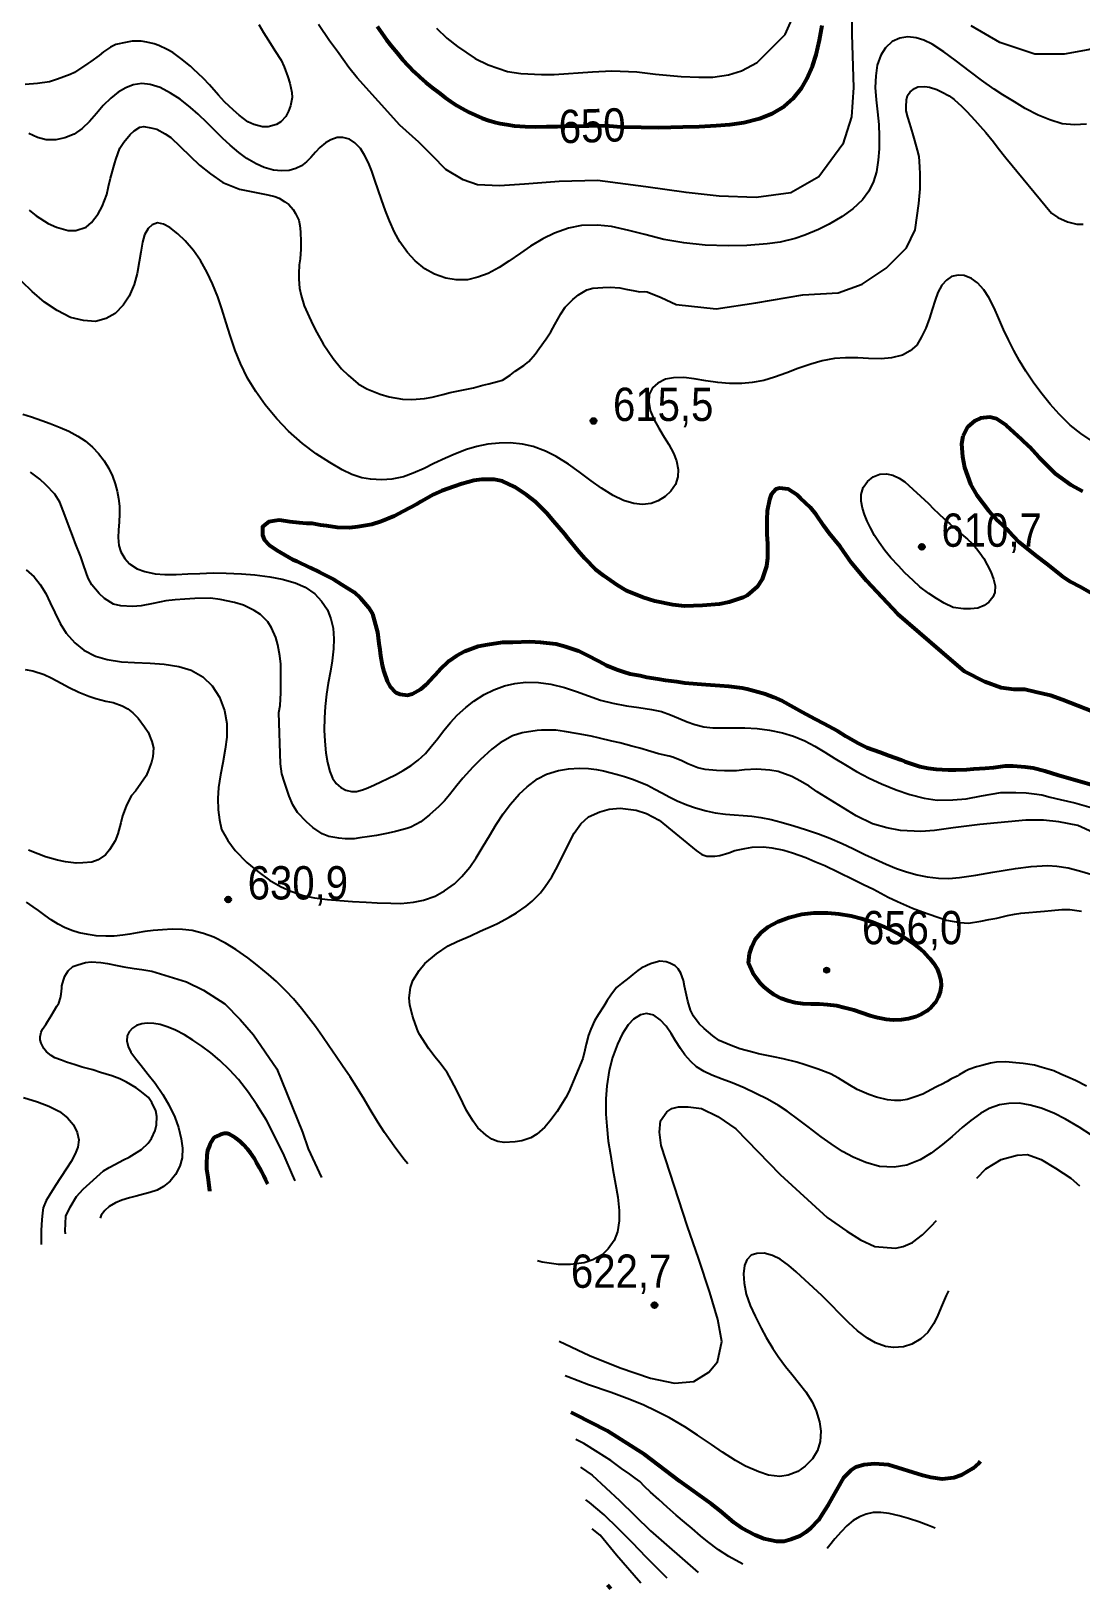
# Model space of a CAD drawing. Header units: metres. Extents: x 552626 to 559174, y 1843804 to 1852371.
# Drawn here: x 555000 to 555536, y 1843804 to 1844599 of the extents above; entities that cross this region are included whole.
import ezdxf
from ezdxf.enums import TextEntityAlignment as Align

# ---------------------------------------------------------------- set-up
doc = ezdxf.new("R2010")
doc.units = ezdxf.units.M
doc.header["$LTSCALE"] = 6.8
for name, color, linetype, lineweight in [('1', 7, 'Continuous', 25), ('2', 7, 'Continuous', 53), ('5', 7, 'Continuous', 25)]:
    doc.layers.add(name, color=color, linetype=linetype, lineweight=lineweight)
doc.layers.add('4', color=7, linetype='Continuous')

msp = doc.modelspace()

# ---------------------------------------------------------------- hatches: boundary and pattern name
at = {"layer": '5'}
for points in [[(555288.65, 1844400.29, 1), (555285.65, 1844400.29, 1)], [(555456.19, 1844336.11, 1), (555453.19, 1844336.11, 1)], [(555102.29, 1844156.14, 1), (555099.29, 1844156.14, 1)], [(555407.62, 1844120.11, 1), (555404.62, 1844120.11, 1)], [(555319.85, 1843949.11, 1), (555316.85, 1843949.11, 1)]]:
    msp.add_hatch(color=256, dxfattribs=at).paths.add_polyline_path(points)

# ---------------------------------------------------------------- linework, layer by layer
at = {"layer": '1'}
for points in [[(555207.02, 1844600.79), (555212.34, 1844595.71), (555217.87, 1844591.31), (555226.91, 1844585.32), (555233.54, 1844582.09), (555243.34, 1844578.57), (555250.2, 1844577.55), (555260.59, 1844577.12), (555267.15, 1844577.02), (555286.7, 1844578.52), (555296.61, 1844578.91), (555309.29, 1844578.52), (555318.79, 1844577.33), (555331.87, 1844576.13), (555340.98, 1844575.74), (555348.11, 1844575.74), (555356.03, 1844576.93), (555362.77, 1844578.91), (555370.69, 1844583.28), (555384.98, 1844597.46), (555391.54, 1844612.53)], [(555116.41, 1844602.59), (555118.87, 1844598.59), (555122.38, 1844592.9), (555124.69, 1844589.35), (555127.92, 1844584.39), (555129.46, 1844580.95), (555131.27, 1844575.92), (555132.22, 1844572.6), (555133.32, 1844567.97), (555133.44, 1844565.31), (555132.68, 1844561.13), (555131.66, 1844558.35), (555130.25, 1844555.72), (555127.71, 1844552.95), (555125.48, 1844551.65), (555121.24, 1844550.4), (555118.3, 1844550.35), (555113.86, 1844551.65), (555110.85, 1844553.02), (555106.47, 1844556.33), (555103.6, 1844558.95), (555098.93, 1844563.17), (555095.97, 1844566.55), (555091.38, 1844571.74), (555088.03, 1844575.26), (555083.12, 1844579.84), (555081.53, 1844581.27), (555076.61, 1844585.18), (555072.55, 1844588.24), (555069.7, 1844589.82), (555065.47, 1844591.81), (555062.99, 1844592.76), (555059.26, 1844593.67), (555056.46, 1844594.02), (555051.89, 1844594.06), (555048.53, 1844593.49), (555043.52, 1844592.34), (555040.72, 1844590.98), (555037.28, 1844588.58), (555035.01, 1844586.8), (555030.8, 1844583.65), (555029.3, 1844582.62), (555022.4, 1844578.03), (555020.23, 1844577.02), (555013.74, 1844574.66), (555009.69, 1844573.43), (555003.51, 1844572.53), (554997.29, 1844572.01)], [(555418.94, 1844604.92), (555418.94, 1844597.49), (555419.82, 1844570.46), (555418.83, 1844555.51), (555414.38, 1844541.54), (555402.21, 1844524.88), (555387.94, 1844516.67), (555370.23, 1844514.41), (555351.36, 1844515.08), (555334.51, 1844516.84), (555313.83, 1844519.7), (555289.3, 1844523.05), (555269.74, 1844522.5), (555251.92, 1844521.19), (555239.32, 1844520.32), (555228.02, 1844520.75), (555220.63, 1844523.37), (555211.94, 1844528.6), (555204.99, 1844535.57), (555198.03, 1844542.54), (555188.47, 1844551.26), (555166.66, 1844575.31), (555162.42, 1844580.72), (555156.55, 1844588.81), (555152.58, 1844594.35), (555146.98, 1844602.57)], [(555568.9, 1844600.29), (555562.72, 1844598), (555559.26, 1844596.8), (555556.77, 1844596.21), (555542.82, 1844590.48), (555539.62, 1844589.61), (555527.21, 1844587.53), (555512.4, 1844587.39), (555494.48, 1844593.5), (555479.84, 1844601.91)], [(555538.75, 1844551.71), (555532.54, 1844551.36), (555526.32, 1844551.94), (555519.92, 1844553.91), (555514.01, 1844556.37), (555507.45, 1844559.81), (555501.88, 1844563.07), (555496.03, 1844566.75), (555491.58, 1844569.64), (555485.14, 1844574.28), (555479.55, 1844578.38), (555471.74, 1844584.36), (555465.83, 1844588.59), (555459.95, 1844592.65), (555455.66, 1844594.67), (555451.8, 1844595.85), (555447.49, 1844596.35), (555443.44, 1844595.56), (555439.6, 1844593.9), (555436.2, 1844590.69), (555433.76, 1844586.97), (555431.91, 1844581.85), (555431.16, 1844576.46), (555430.92, 1844570.44), (555431.36, 1844564.13), (555432, 1844558.12), (555432.67, 1844551.55), (555432.99, 1844545.67), (555432.93, 1844539.08), (555432.47, 1844533.34), (555431.55, 1844527.49), (555430.11, 1844522.53), (555427.68, 1844517.56), (555424.43, 1844513.16), (555419.49, 1844508.54), (555414.11, 1844504.56), (555407.43, 1844500.67), (555401.92, 1844497.92), (555394.94, 1844495.13), (555390.08, 1844493.39), (555382.38, 1844491.55), (555375.78, 1844490.65), (555365.49, 1844489.8), (555355.91, 1844489.65), (555344.22, 1844490), (555333.33, 1844491.15), (555323.08, 1844492.92), (555313.31, 1844495.4), (555305.17, 1844497.56), (555296.37, 1844499.49), (555289.29, 1844500.26), (555281.03, 1844499.99), (555274.39, 1844498.68), (555267.23, 1844496.14), (555261.43, 1844493.28), (555255.11, 1844489.48), (555249.89, 1844485.88), (555244.05, 1844481.84), (555239.01, 1844478.55), (555233.53, 1844475.55), (555228.22, 1844473.6), (555222.86, 1844472.4), (555217.07, 1844472.32), (555211.8, 1844473.15), (555206, 1844475.24), (555201.21, 1844478.01), (555196.19, 1844482.08), (555192.27, 1844486.28), (555188.47, 1844491.63), (555185.71, 1844496.58), (555183.06, 1844502.47), (555181.09, 1844507.57), (555179.05, 1844513.32), (555177.42, 1844518.16), (555175.7, 1844523.22), (555174.07, 1844527.72), (555172.41, 1844531.94), (555170.38, 1844535.99), (555168.32, 1844539.25), (555165.49, 1844542.23), (555162.78, 1844544.03), (555159.38, 1844545.01), (555156.4, 1844544.91), (555153.12, 1844543.8), (555150.45, 1844542.17), (555147.67, 1844539.8), (555145.45, 1844537.48), (555143, 1844534.8), (555140.82, 1844532.57), (555138.22, 1844530.49), (555135.31, 1844529.07), (555132.01, 1844528.12), (555127.96, 1844527.89)], [(555127.96, 1844527.89), (555123.98, 1844528.31), (555119.27, 1844529.64), (555115.11, 1844531.49), (555110.41, 1844534.31), (555106.3, 1844537.25), (555101.8, 1844541.08), (555097.9, 1844544.68), (555093.57, 1844548.98), (555090.03, 1844552.49), (555085.48, 1844556.81), (555081.53, 1844560.27), (555076.35, 1844564.44), (555071.45, 1844567.61), (555066.19, 1844570.48), (555061.08, 1844572.01), (555056.75, 1844572.44), (555052.38, 1844571.88), (555048.66, 1844570.35), (555044.71, 1844568.02), (555040.98, 1844565.04), (555037.13, 1844561.2), (555033.6, 1844557.22), (555030.01, 1844553.03), (555026.29, 1844549.54), (555022.27, 1844546.65), (555017.51, 1844544.69), (555012.93, 1844543.75), (555007.96, 1844543.73), (555003.48, 1844544.99), (554999.13, 1844546.97)], [(555321.63, 1844463.38), (555329.36, 1844459.71), (555349.69, 1844457.45), (555370.02, 1844460.62), (555393.96, 1844464.69), (555412.03, 1844465.6), (555424.22, 1844470.13), (555436.42, 1844478.28), (555446.81, 1844488.7), (555451.33, 1844497.76), (555453.13, 1844511.35), (555453.8, 1844518.69), (555453.88, 1844526.18), (555453.59, 1844529.95), (555453.31, 1844535.24), (555452.51, 1844538.56), (555451.05, 1844543.42), (555450.12, 1844547.01), (555448.53, 1844552.14), (555447.57, 1844555.25), (555446.69, 1844558.47), (555446.7, 1844560.66), (555446.92, 1844564.21), (555447.42, 1844566.36), (555448.7, 1844568.24), (555450.87, 1844569.93), (555452.67, 1844570.73), (555456.17, 1844570.88), (555458.68, 1844570.63), (555462.26, 1844569.36), (555464.78, 1844568.25), (555468.56, 1844566.16), (555471.25, 1844564.4), (555475.03, 1844560.79), (555477.63, 1844558.26), (555481.8, 1844553.83), (555484.47, 1844550.74), (555487.35, 1844547.49), (555491.27, 1844542.75), (555493.67, 1844539.53), (555497.54, 1844534.5), (555520.76, 1844506.3), (555523.98, 1844504.14), (555529.01, 1844501.91), (555533.72, 1844500.79), (555537.06, 1844500.73)], [(554999.24, 1844507.8), (555002.8, 1844504.97), (555008.96, 1844501.1), (555013.27, 1844499.21), (555019.27, 1844497.52), (555023.07, 1844497.57), (555028.41, 1844499.14), (555031.18, 1844501.55), (555034.49, 1844505.93), (555036.52, 1844509.78), (555038.97, 1844515.86), (555039.83, 1844519.96), (555040.78, 1844524.16), (555042.93, 1844532.03), (555043.49, 1844533.8), (555045.6, 1844539.47), (555047.53, 1844542.55), (555050.88, 1844546.55), (555052.86, 1844548.4), (555055.8, 1844550.16), (555057.85, 1844550.58), (555061.44, 1844549.95), (555064.47, 1844549.25), (555068.74, 1844546.88), (555071.53, 1844545.01), (555086.13, 1844530.9), (555091.89, 1844526.32), (555098.13, 1844521.99), (555106.53, 1844518.62), (555121.13, 1844515.71), (555124.67, 1844514.82), (555126.76, 1844514.04), (555129.77, 1844512.04), (555131.75, 1844510.67), (555134.06, 1844508.2), (555135.17, 1844506.15), (555136.92, 1844502.75), (555137.36, 1844500.05), (555137.76, 1844496.87), (555137.83, 1844491.74), (555137.82, 1844488.03), (555137.49, 1844483.04), (555137.01, 1844480.03), (555136.8, 1844475.63), (555136.88, 1844472.69), (555137.28, 1844467.98), (555138.02, 1844464.37), (555139.64, 1844459.05), (555141.25, 1844455.26), (555143.98, 1844449.42), (555146, 1844445.49), (555149.21, 1844439.61), (555151.86, 1844435.85), (555154.42, 1844432.18), (555158.7, 1844426.82), (555161.96, 1844423.61), (555167.17, 1844419.22), (555171.48, 1844416.72), (555178.29, 1844413.96), (555183.02, 1844412.65), (555189.83, 1844411.41), (555194.51, 1844411.33), (555200.92, 1844411.75), (555204.91, 1844412.53), (555210.36, 1844413.88), (555214.03, 1844414.91), (555219.15, 1844415.84), (555222.58, 1844416.55), (555225.92, 1844417.16), (555230.7, 1844418.52), (555233.84, 1844419.29), (555238.26, 1844420.42), (555240.84, 1844421.12), (555244.7, 1844423.7), (555247.22, 1844425.63), (555251.59, 1844428.65), (555254.19, 1844430.69), (555257.43, 1844434.42), (555259.54, 1844437.35), (555263.02, 1844442.26), (555265.43, 1844445.79), (555267.44, 1844449.47), (555270.47, 1844454.89), (555272.8, 1844458.32), (555276.69, 1844462.23), (555279.53, 1844464.59), (555283.77, 1844467.21), (555286.8, 1844468.06), (555291.99, 1844468.43), (555295.67, 1844468.6), (555300.58, 1844468.17), (555303.61, 1844467.51), (555308.27, 1844466.76), (555310.9, 1844466.23), (555313.17, 1844466.33), (555314.61, 1844466.22), (555321.63, 1844463.38)], [(555302.43, 1844359.8), (555297.24, 1844362.25), (555291.27, 1844366), (555285.94, 1844369.82), (555279.8, 1844374.37), (555274.41, 1844378.25), (555268.17, 1844382.18), (555262.71, 1844384.96), (555256.42, 1844387.26), (555250.92, 1844388.47), (555244.64, 1844389.08), (555239.11, 1844388.98), (555233.24, 1844388.38), (555227.76, 1844387.23), (555222.43, 1844385.69), (555216.78, 1844383.56), (555211.68, 1844381.31), (555205.82, 1844378.58), (555200.86, 1844376.11), (555195.18, 1844373.65), (555190.21, 1844371.86), (555184.38, 1844370.65), (555179.13, 1844370.27), (555173.49, 1844370.54), (555169.09, 1844371.29), (555163.96, 1844373.05), (555159.06, 1844375.43), (555152.61, 1844379.09), (555145.72, 1844383.61), (555138.72, 1844388.82), (555131.66, 1844395.16), (555125.73, 1844401.39), (555119.75, 1844408.46), (555114.91, 1844415.3), (555110.66, 1844422.18), (555107.14, 1844429.55), (555104.42, 1844436.34), (555101.84, 1844443.91), (555099.84, 1844450.34), (555097.56, 1844457.48), (555095.47, 1844463.58), (555092.8, 1844470.35), (555090.1, 1844476.08), (555086.63, 1844482.24), (555083.14, 1844487.2), (555078.95, 1844492.2), (555075.11, 1844495.87), (555071.15, 1844499.03), (555067.76, 1844500.68), (555064.72, 1844501.33), (555062.07, 1844500.41), (555059.94, 1844498.54), (555058.21, 1844495.27), (555057.05, 1844491.53), (555056.21, 1844486.5), (555055.42, 1844481.55), (555054.33, 1844475.47), (555052.81, 1844470.01), (555050.32, 1844464.02), (555047.25, 1844459.31), (555043.11, 1844455.07), (555038.65, 1844452.52), (555033.12, 1844451.12), (555027.08, 1844451.5), (555020.43, 1844453.18), (555013.52, 1844456.7), (555007.21, 1844460.93), (555000.88, 1844466.44), (554995.61, 1844471.49)], [(555542.14, 1844389.67), (555535.75, 1844393.86), (555530.42, 1844398.22), (555524.75, 1844403.7), (555520.09, 1844408.81), (555515.35, 1844414.81), (555511.52, 1844420.12), (555507.79, 1844425.78), (555504.57, 1844431.01), (555501.62, 1844436.19), (555498.82, 1844441.78), (555496.42, 1844447.02), (555493.87, 1844452.94), (555491.61, 1844457.99), (555488.93, 1844463.22), (555486.32, 1844467.25), (555483.07, 1844470.85), (555479.99, 1844473.07), (555476.33, 1844474.48), (555473.17, 1844474.72), (555469.89, 1844474.06), (555467.2, 1844472.21), (555464.84, 1844469.58), (555462.88, 1844465.87), (555461.43, 1844462.01), (555459.95, 1844457.25), (555458.58, 1844452.78), (555456.65, 1844447.58), (555454.59, 1844443.16), (555452.13, 1844438.97), (555448.7, 1844436.01), (555444.87, 1844433.84), (555439.22, 1844432.58), (555433.98, 1844432.09), (555427.42, 1844432.13), (555422.04, 1844432.45), (555415.75, 1844432.53), (555410.18, 1844432.14), (555403.76, 1844430.97), (555398.03, 1844429.35), (555391.49, 1844427.06), (555385.74, 1844424.87), (555379.51, 1844422.61), (555374.1, 1844421), (555368.19, 1844419.85), (555362.78, 1844419.36), (555356.61, 1844419.43), (555350.64, 1844419.97), (555344.44, 1844420.85), (555338.52, 1844421.79), (555333.19, 1844422.42), (555327.97, 1844422.37), (555323.85, 1844421.55), (555319.94, 1844419.64), (555317.37, 1844417.19), (555315.61, 1844413.81), (555315.41, 1844409.94), (555316.15, 1844405.68), (555318.18, 1844400.95), (555320.48, 1844396.69), (555323.32, 1844392.06), (555325.67, 1844388.21), (555328.01, 1844383.8), (555329.53, 1844379.94), (555330.44, 1844375.6), (555330.22, 1844371.73), (555329.04, 1844367.83), (555326.7, 1844364.45), (555323.8, 1844361.69), (555320.21, 1844359.5), (555316.57, 1844358.23), (555312.22, 1844357.7), (555307.78, 1844358.11), (555302.43, 1844359.8)], [(554996.08, 1844403.78), (555000.58, 1844402.36), (555005.69, 1844400.61), (555010.07, 1844399.01), (555015.15, 1844397.03), (555019.47, 1844395.1), (555024.11, 1844392.6), (555027.82, 1844390.13), (555031.62, 1844386.98), (555034.69, 1844383.66), (555037.6, 1844379.88), (555039.94, 1844376.04), (555041.83, 1844372.07), (555043.23, 1844368.27), (555044.22, 1844364.47), (555044.91, 1844360.69), (555045.31, 1844356.9), (555045.35, 1844352.79), (555045.14, 1844348.9), (555044.83, 1844344.52), (555044.7, 1844340.8), (555045.1, 1844336.8), (555046.07, 1844333.49), (555048.07, 1844330.05), (555050.57, 1844327.37), (555054.33, 1844324.93), (555058.3, 1844323.41), (555063.51, 1844322.37), (555068.57, 1844322.04), (555074.38, 1844322.03), (555080.22, 1844322.27), (555086.32, 1844322.54), (555093.24, 1844322.73), (555099.88, 1844322.69), (555107.65, 1844322.36), (555114.44, 1844321.77), (555122.02, 1844320.81), (555128.33, 1844319.62), (555134.93, 1844317.72), (555140.08, 1844315.49), (555145.01, 1844312.08), (555148.5, 1844308.4), (555151.44, 1844303.96), (555153.28, 1844299.32)], [(555260.73, 1844242.51), (555258.38, 1844242.31), (555250.72, 1844241.16), (555245.86, 1844239.69), (555239.55, 1844236.15), (555235.41, 1844232.77), (555229.34, 1844227.35), (555225.61, 1844223.65), (555220.61, 1844218.08), (555217.55, 1844214.37), (555213.78, 1844209.52), (555211.22, 1844206.44), (555208.26, 1844203.5), (555203.54, 1844199.39), (555199.05, 1844195.79), (555193.98, 1844192.96), (555191.97, 1844192.33), (555186.17, 1844190.75), (555182.37, 1844189.99), (555176.52, 1844188.78), (555172.88, 1844188.23), (555168.01, 1844187.62), (555165.04, 1844187.06), (555160.48, 1844187.06), (555157.2, 1844187.41), (555152.14, 1844188.29), (555148.75, 1844189.58), (555144.05, 1844192.89), (555140.74, 1844195.81), (555136.25, 1844200.48), (555133.76, 1844204.45), (555131.97, 1844208.88), (555129.55, 1844216), (555128.16, 1844220.3), (555127.52, 1844225.38), (555126.62, 1844251.59), (555127.4, 1844255.2), (555127.65, 1844261.61), (555127.67, 1844265.99), (555127.69, 1844270.36), (555127.71, 1844276.26), (555127.2, 1844280.38), (555126.2, 1844286.06), (555125.06, 1844289.82), (555123.01, 1844294.79), (555121.12, 1844297.79), (555117.31, 1844301.6), (555114.01, 1844303.65), (555108.64, 1844306.31), (555104.09, 1844307.64), (555096.75, 1844309.29), (555091.74, 1844309.81), (555083.76, 1844309.76), (555078.76, 1844309.42), (555073.76, 1844309.08), (555069.08, 1844308.49), (555062.49, 1844307.19), (555056.36, 1844306.04), (555052.02, 1844305.69), (555045.99, 1844305.98), (555042.38, 1844306.76), (555037.73, 1844309.7), (555034.94, 1844312.21), (555031.34, 1844316.7), (555029.39, 1844320.07), (555027.26, 1844326.46), (555025.66, 1844330.92), (555022.76, 1844338.08), (555021.9, 1844340.44), (555019.19, 1844347.62), (555017.56, 1844352.26), (555014.93, 1844358.88), (555012.33, 1844362.93), (555007.82, 1844367.78), (555004.8, 1844370.64), (554999.97, 1844374.22)], [(554997.74, 1844324.39), (555001.85, 1844320.77), (555004.9, 1844316.88), (555007.73, 1844312.31), (555010.02, 1844307.47), (555012.33, 1844302.49), (555015.13, 1844296.97), (555018.22, 1844292.09), (555022.56, 1844287.02), (555027.17, 1844283.39), (555033.22, 1844280.26), (555039.17, 1844278.53), (555046.41, 1844277.43), (555053.11, 1844277.06), (555061.02, 1844276.74), (555068.14, 1844276.21), (555075.73, 1844275.04), (555082.02, 1844273.1), (555087.97, 1844269.83), (555092.6, 1844265.18), (555096.44, 1844259.38), (555098.93, 1844252.55), (555100.22, 1844246), (555100.15, 1844238.92), (555099.36, 1844232.78), (555098.03, 1844225.82), (555096.89, 1844219.82), (555095.91, 1844213.24), (555095.55, 1844207.75), (555095.67, 1844201.89), (555096.39, 1844196.74), (555097.42, 1844191.84), (555100.61, 1844186.17), (555104.31, 1844181.16), (555110.38, 1844175.06), (555115.94, 1844170.45), (555121.94, 1844165.99), (555127.55, 1844162.78), (555132.81, 1844160.35), (555139.12, 1844158.23), (555144.8, 1844156.96), (555151.44, 1844156.05), (555157.82, 1844155.57), (555164.21, 1844155.18), (555171.18, 1844154.81), (555176.84, 1844154.48), (555183.76, 1844154.2), (555188.86, 1844154.17), (555195.39, 1844154.69), (555200.5, 1844155.78), (555206.39, 1844157.9), (555211.24, 1844160.48), (555216.2, 1844164.11), (555220.08, 1844167.88), (555224.11, 1844172.7), (555227.33, 1844177.46), (555230.96, 1844183.28), (555234.06, 1844188.61), (555237.52, 1844194.33), (555241.19, 1844199.77), (555244.82, 1844204.69), (555249.33, 1844209.85), (555253.3, 1844213.68)], [(555153.28, 1844299.32), (555154.42, 1844294.52), (555154.81, 1844289.09), (555154.58, 1844283.98), (555153.89, 1844277.99), (555152.99, 1844272.7), (555151.91, 1844266.51), (555151.07, 1844260.97), (555150.28, 1844254.56), (555149.92, 1844248.89), (555149.83, 1844242.47), (555150.1, 1844236.91), (555150.71, 1844230.9), (555151.5, 1844226.06), (555152.63, 1844221.47), (555154.1, 1844218.11), (555155.94, 1844215.27), (555158.34, 1844213.21), (555160.8, 1844211.85), (555163.69, 1844211.19), (555166.33, 1844211.3), (555169.33, 1844212.01), (555172.12, 1844213.1), (555175.45, 1844214.56), (555178.67, 1844216.11), (555182.36, 1844217.88), (555186.14, 1844219.78), (555190.03, 1844221.88), (555194.12, 1844224.47), (555197.7, 1844227.2), (555201.44, 1844230.7), (555204.42, 1844234.13), (555207.72, 1844238.34), (555210.65, 1844242.14), (555214.24, 1844246.5), (555217.67, 1844250.16), (555222, 1844254.17), (555226.23, 1844257.37), (555231.42, 1844260.68), (555236.34, 1844263.07), (555241.75, 1844265.17), (555247.09, 1844266.39), (555252.72, 1844267), (555259.1, 1844266.85), (555265.38, 1844265.92), (555272.43, 1844264.33), (555278.55, 1844262.25), (555284.69, 1844259.97), (555290.73, 1844257.9), (555297, 1844256.23), (555304.03, 1844254.97), (555310.4, 1844254.12), (555316.81, 1844253.1), (555321.82, 1844252.02), (555326.54, 1844250.42), (555330.62, 1844248.72), (555334.89, 1844246.86), (555338.89, 1844245.39), (555343.54, 1844244.28), (555348, 1844243.79), (555353.29, 1844243.65), (555358.53, 1844243.73), (555364.44, 1844243.7), (555370.75, 1844243.31), (555376.92, 1844242.6), (555383.55, 1844241.21), (555389.19, 1844239.45), (555394.94, 1844237.09), (555400.07, 1844234.34), (555405.13, 1844231.33), (555410.27, 1844228.07), (555415.67, 1844224.77), (555421.37, 1844221.46), (555427.85, 1844218.11), (555434.18, 1844215.1), (555441.56, 1844212.04), (555448.56, 1844209.72), (555455.89, 1844207.82), (555462.59, 1844206.75), (555470.45, 1844206.92), (555477.26, 1844207.48), (555485.05, 1844209.01), (555490.07, 1844209.83), (555494.92, 1844210.68), (555498.74, 1844210.75), (555502.72, 1844210.69), (555507.99, 1844210.5), (555512.04, 1844210.07), (555515.93, 1844209.52), (555520.19, 1844208.41), (555525.29, 1844207.21), (555532.68, 1844205.4), (555541.03, 1844203.08)], [(554997.2, 1844273.54), (555001.2, 1844272.8), (555006.97, 1844270.86), (555010.61, 1844269.21), (555016.02, 1844266.37), (555019.3, 1844264.49), (555024.58, 1844261.91), (555029.79, 1844259.89), (555033.28, 1844258.71), (555038.5, 1844257.36), (555042.12, 1844256.58), (555046.8, 1844254.97), (555049.56, 1844253.5), (555052.12, 1844251.35), (555054.83, 1844248.73), (555058.15, 1844244.28), (555060.03, 1844241.47), (555061.95, 1844236.75), (555062.65, 1844233.5), (555062.35, 1844228.99), (555061.66, 1844226.14), (555060.17, 1844222.04), (555059, 1844219.23), (555056.26, 1844215.26), (555053.49, 1844211.48), (555051.49, 1844209.14), (555050.09, 1844206.67), (555048.83, 1844203.75), (555046.98, 1844198.75), (555046.09, 1844195.21), (555044.49, 1844189.67), (555043.23, 1844186.08), (555040.37, 1844181.53), (555038.21, 1844178.97), (555034.44, 1844176.31), (555031.35, 1844175.16), (555026.63, 1844174.76), (555023.31, 1844174.63), (555017.79, 1844175.37), (555013.68, 1844176.19), (555007.66, 1844177.82), (555003.65, 1844179.41), (554999.03, 1844181.31)], [(555563.76, 1844180.49), (555534.21, 1844193.94), (555524.65, 1844195.68), (555516.82, 1844196.56), (555507.69, 1844196.56), (555484.22, 1844194.38), (555470.74, 1844192.63), (555461.18, 1844191.33), (555454.22, 1844190.89), (555443.79, 1844191.33), (555436.84, 1844192.63), (555429.45, 1844194.81), (555421.19, 1844198.74), (555401.35, 1844211.13), (555397.28, 1844213.95), (555392.87, 1844216.54), (555388.29, 1844218.91), (555381.42, 1844221.38), (555377.13, 1844222.17), (555370.52, 1844222.58), (555364.19, 1844222.27), (555360.15, 1844221.86), (555353.98, 1844221.75), (555349.87, 1844221.9), (555344.19, 1844222.43), (555340.47, 1844223.29), (555335.27, 1844225.3), (555332.23, 1844226.82), (555327.7, 1844228.83), (555325.83, 1844229.26), (555320.35, 1844230.47), (555316.5, 1844231.61), (555310.77, 1844233.36), (555306.83, 1844234.39), (555300.64, 1844236), (555296.62, 1844236.92), (555290.24, 1844238.5), (555285.94, 1844239.48), (555279.31, 1844240.74), (555272.41, 1844241.88), (555267.97, 1844242.46), (555260.73, 1844242.51)], [(555253.3, 1844213.68), (555258.56, 1844217.7), (555263.25, 1844220.07), (555269.27, 1844222.03), (555274.51, 1844222.88), (555280.13, 1844223.15), (555284.6, 1844222.91), (555288.74, 1844222.48), (555292.3, 1844221.73), (555295.56, 1844220.97), (555299.39, 1844219.88), (555302.99, 1844218.82), (555307.16, 1844217.49), (555310.97, 1844216.02), (555314.76, 1844214.4), (555318.49, 1844212.46), (555321.99, 1844210.55), (555326.08, 1844208.33), (555329.93, 1844206.44), (555334.77, 1844204.41), (555339.29, 1844202.84), (555344.65, 1844201.37), (555349.28, 1844200.42), (555354.48, 1844199.69), (555358.9, 1844199.33), (555363.56, 1844198.99), (555367.97, 1844198.63), (555372.48, 1844198.02), (555377.76, 1844196.99), (555382.97, 1844195.67), (555389.44, 1844193.79), (555395.3, 1844191.91), (555402.03, 1844189.57), (555407.75, 1844187.41), (555414.07, 1844184.68), (555419.47, 1844182.15), (555425.57, 1844179.17), (555430.91, 1844176.63), (555436.53, 1844174.09), (555441.71, 1844172.03), (555446.79, 1844170.25), (555452.27, 1844168.75), (555457.36, 1844167.66), (555463.27, 1844166.97), (555468.39, 1844166.9), (555473.88, 1844167.28), (555482.27, 1844168.62), (555490.94, 1844170), (555502.53, 1844171.93), (555510.42, 1844173.03), (555518.99, 1844173.5), (555523.6, 1844173.22), (555529.34, 1844172.25), (555535.07, 1844170.8), (555540.83, 1844169.12)], [(555198.59, 1844087.15), (555197.73, 1844088.66), (555195.38, 1844095.23), (555194.8, 1844096.87), (555193.55, 1844102.25), (555193.19, 1844105.92), (555193.87, 1844111.15), (555195.03, 1844114.82), (555198.3, 1844119.9), (555201.2, 1844123.41), (555207.06, 1844128.34), (555213.13, 1844132.43), (555217.71, 1844134.63), (555224.48, 1844137.67), (555229.34, 1844139.99), (555236.02, 1844142.93), (555238.18, 1844143.96), (555244.17, 1844147.09), (555247.9, 1844149.28), (555252.91, 1844152.67), (555255.93, 1844155.24), (555260.15, 1844159.58), (555262.61, 1844162.75), (555265.99, 1844167.74), (555268.01, 1844171.43), (555277.3, 1844190.02), (555280.78, 1844194.81), (555284.69, 1844198.3), (555290.34, 1844200.91), (555295.12, 1844202.22), (555300.77, 1844202.66), (555309.03, 1844201.79), (555314.25, 1844200.04), (555320.77, 1844196.56), (555339.53, 1844181.05), (555342.54, 1844179.05), (555344.94, 1844178.2), (555349.14, 1844178.16), (555351.66, 1844178.57), (555356.15, 1844179.99), (555359.36, 1844181.06), (555364.46, 1844182.17), (555368.08, 1844182.91), (555373.89, 1844182.97), (555378.14, 1844182.55), (555384.3, 1844181.32), (555388.66, 1844179.96), (555395.55, 1844177.49), (555400.17, 1844175.59), (555405.19, 1844173.55), (555412.19, 1844170.13), (555419.81, 1844166.42), (555424.9, 1844163.81), (555430.07, 1844161.32), (555437.44, 1844157.28), (555442.3, 1844155.03), (555449.87, 1844151.69), (555455.05, 1844149.86), (555462.42, 1844147.35), (555467.21, 1844145.66), (555474.04, 1844144.42), (555478.47, 1844144.02), (555484.83, 1844145.01), (555488.91, 1844145.9), (555493.02, 1844146.61)], [(555192.54, 1844021.18), (555190.45, 1844023.69), (555185.54, 1844030.19), (555180.62, 1844037.25), (555177.19, 1844042.58), (555173.31, 1844048.98), (555170.19, 1844054.27), (555166.37, 1844060.51), (555163.05, 1844065.64), (555159.21, 1844071.27), (555155.9, 1844076.1), (555152.15, 1844081.52), (555148.96, 1844086.17), (555145.31, 1844091.31), (555141.85, 1844095.94), (555138.29, 1844100.56), (555134.11, 1844105.42), (555130.49, 1844109.41), (555125.48, 1844114.29), (555121.38, 1844117.93), (555115.66, 1844122.69), (555110.79, 1844126.39), (555104.76, 1844130.6), (555099.45, 1844133.83), (555093.45, 1844136.86), (555088.28, 1844138.82), (555082.51, 1844140.27), (555077.61, 1844140.84), (555072.18, 1844140.99), (555067.39, 1844140.72), (555062.5, 1844140.3), (555058.28, 1844139.75), (555054.48, 1844139.17), (555050.69, 1844138.46), (555047.05, 1844137.88), (555042.63, 1844137.43), (555038.41, 1844137.36), (555033.55, 1844137.62), (555029.38, 1844138.22), (555024.86, 1844139.15), (555021.15, 1844140.24), (555017.26, 1844141.79), (555014.04, 1844143.51), (555010.48, 1844145.8), (555007.45, 1844147.98), (555004.1, 1844150.51), (555001.35, 1844152.47), (554998.02, 1844154.81)], [(555493.02, 1844146.61), (555498.47, 1844147.96), (555501.9, 1844148.68), (555505.22, 1844149.15), (555517.23, 1844150.22)], [(555517.23, 1844150.22), (555520.9, 1844150.58), (555526.18, 1844151.05), (555530.27, 1844151.09), (555536.2, 1844150.21)], [(555011.75, 1844098.73), (555013.38, 1844101.7), (555014.42, 1844103.26), (555015.32, 1844105.95), (555015.65, 1844107.9), (555015.94, 1844110.89), (555015.99, 1844112.04), (555016.77, 1844114.99), (555017.55, 1844117.09), (555019.12, 1844119.77), (555021.62, 1844121.89), (555024.07, 1844122.87), (555028.03, 1844124.03), (555030.95, 1844124.3), (555035.94, 1844123.97), (555039.33, 1844123.54), (555044.24, 1844122.44), (555047.57, 1844121.71), (555052.91, 1844120.95), (555056.78, 1844120.48), (555061.95, 1844119.51), (555079.49, 1844114.15), (555088.19, 1844109.79), (555099.05, 1844102.82), (555106.88, 1844094.97), (555113.83, 1844087.12), (555125.57, 1844069.68), (555138.77, 1844037.43), (555141.63, 1844028.88), (555148.45, 1844014.2)], [(555371.39, 1844077.33), (555369.02, 1844077.99), (555361.91, 1844079.96), (555357.42, 1844081.59), (555351.36, 1844084.26), (555348.03, 1844086.51), (555343.66, 1844090.25), (555341.16, 1844092.71), (555338.28, 1844096.63), (555336.76, 1844099.68), (555335.23, 1844104.26), (555334.67, 1844107.24), (555333.6, 1844111.97), (555333.06, 1844114.76), (555331.73, 1844118.5), (555330.4, 1844120.72), (555328.88, 1844122.24), (555326.12, 1844123.71), (555324.23, 1844124.33), (555321.05, 1844124.6), (555319.12, 1844124.07), (555316.35, 1844123.34), (555314.36, 1844122.52), (555311.49, 1844121.02), (555309.73, 1844119.84), (555307.32, 1844117.83), (555305.15, 1844116.12), (555301.41, 1844113.27), (555298.99, 1844111.25), (555295.95, 1844107.35), (555294.19, 1844104.65), (555292.38, 1844101.66), (555289.49, 1844097.29), (555287.78, 1844094.22), (555285.83, 1844089.97), (555284.68, 1844086.97), (555283.45, 1844082.33), (555282.78, 1844079.3), (555281.69, 1844075.06), (555274.58, 1844058.06), (555273.13, 1844055.12), (555270.6, 1844050.99), (555268.7, 1844047.89), (555264.93, 1844043.03), (555262.36, 1844039.94), (555258.23, 1844036.38), (555255.23, 1844034.48), (555250.55, 1844033.03), (555247.19, 1844032.42), (555241.7, 1844032.12), (555238.39, 1844032.65), (555235.28, 1844033.89), (555232.37, 1844035.81), (555228.18, 1844039.57), (555225.76, 1844042.99), (555222.4, 1844048.48), (555220.49, 1844052.34), (555217.65, 1844058.27), (555214.62, 1844064.18), (555212.54, 1844067.83), (555208.88, 1844072.71), (555206.5, 1844075.75), (555203.2, 1844080.01), (555201.32, 1844082.82), (555198.59, 1844087.15)], [(555017.88, 1843985.58), (555017.63, 1843987.09), (555018.07, 1843994.54), (555020.17, 1843999.16), (555023.52, 1844004.62), (555026.87, 1844008.4), (555037.23, 1844017.76), (555040.07, 1844019.45), (555042.93, 1844020.95), (555047.5, 1844023.33), (555050.28, 1844024.73), (555054.36, 1844027.15), (555056.66, 1844028.58), (555059.98, 1844031.76), (555061.68, 1844034.16), (555063.54, 1844038.31), (555064.23, 1844041.16), (555064.36, 1844045.46), (555063.9, 1844048.36), (555061.86, 1844052.49), (555060.11, 1844055.03), (555056.69, 1844058.04), (555053.96, 1844059.98), (555049.01, 1844062.99), (555045.48, 1844064.54), (555041.47, 1844066.14), (555035.64, 1844067.79), (555031.84, 1844069.22), (555026.32, 1844070.63), (555022.76, 1844071.71), (555018.39, 1844073.07), (555015.79, 1844074.08), (555012.39, 1844075.37), (555010.53, 1844076.47), (555008.1, 1844078.36), (555006.74, 1844080.09), (555005.35, 1844082.87), (555004.95, 1844084.54), (555004.95, 1844086.06), (555005.42, 1844088.41), (555006.08, 1844089.92), (555007.78, 1844092.33), (555008.8, 1844094.08), (555010.56, 1844096.77), (555011.75, 1844098.73)], [(555135.05, 1844012.57), (555133.6, 1844015.72), (555129.46, 1844025.45), (555124.96, 1844034.48), (555120.3, 1844043.51), (555115.49, 1844051.33), (555111.16, 1844057.63), (555106.06, 1844064.2), (555101.46, 1844069.24), (555096.55, 1844074.04), (555091.97, 1844077.85), (555087.45, 1844081.29), (555082.79, 1844084.43), (555078.54, 1844087), (555074, 1844089.41), (555070.18, 1844091.05), (555066.14, 1844092.33), (555062.9, 1844092.94), (555059.48, 1844093.07), (555056.84, 1844092.67), (555054.11, 1844091.76), (555052.07, 1844090.51), (555050.29, 1844088.62), (555049.35, 1844086.51), (555049.09, 1844083.96), (555049.81, 1844081.2), (555051.22, 1844078.31), (555053.64, 1844074.88), (555056.41, 1844071.41), (555060.04, 1844066.89), (555063.51, 1844062.42), (555067.43, 1844056.71), (555070.58, 1844051.36), (555073.58, 1844045.12), (555075.48, 1844039.78), (555076.93, 1844034.01), (555077.45, 1844029.28), (555077.31, 1844024.32), (555076.14, 1844020), (555074.04, 1844015.81), (555071.23, 1844012.34), (555067.83, 1844009.67), (555064.54, 1844007.83), (555060.89, 1844006.62), (555057.66, 1844005.75), (555053.84, 1844004.78), (555050.47, 1844003.89), (555046.62, 1844002.63), (555043.4, 1844001.31), (555040.18, 1843999.45), (555037.9, 1843997.48), (555036.1, 1843995.06), (555035.53, 1843993.54)], [(555541.29, 1844035.94), (555535, 1844040.01), (555527.98, 1844044.09), (555521.94, 1844047.06), (555515.57, 1844049.65), (555509.93, 1844051.23), (555504.52, 1844052.15), (555499.14, 1844052.11), (555494.36, 1844051.32), (555489.11, 1844049.44), (555484.68, 1844047.01), (555479.68, 1844043.44), (555475.29, 1844039.81), (555470.13, 1844035.24), (555465.3, 1844031.12), (555459.47, 1844026.63), (555453.91, 1844023.24), (555447.09, 1844020.58), (555440.58, 1844019.59), (555433.15, 1844019.96), (555426.17, 1844021.93), (555419.66, 1844024.6), (555414.2, 1844027.61), (555408.42, 1844031.49), (555403.32, 1844035.11), (555396.73, 1844040.12), (555391.94, 1844043.76), (555385.96, 1844048.13), (555381.5, 1844051), (555375.94, 1844054.2), (555370.01, 1844057.21), (555364.04, 1844059.99), (555357.86, 1844062.54), (555352.75, 1844064.47), (555347.56, 1844066.48), (555343.62, 1844068.33), (555339.73, 1844070.78), (555336.82, 1844073.41), (555333.83, 1844076.83), (555331.53, 1844080.17), (555329.06, 1844083.98), (555326.79, 1844087.68), (555324.23, 1844091.48), (555321.13, 1844094.76), (555317.99, 1844097.06), (555314.23, 1844097.9), (555311.13, 1844097.32), (555307.63, 1844095.13), (555304.89, 1844092.11), (555301.82, 1844087.41), (555299.36, 1844082.29), (555296.93, 1844075.48), (555295.25, 1844068.93), (555294.04, 1844061.01), (555293.51, 1844054.39), (555293.52, 1844046.62), (555293.93, 1844040.45), (555294.75, 1844032.83), (555295.83, 1844026), (555297.13, 1844018.3), (555298.48, 1844010.92), (555299.58, 1844004.18), (555300.25, 1843997.49), (555300.25, 1843992.09), (555299.38, 1843986.52), (555297.72, 1843982.19), (555294.74, 1843977.92), (555291.55, 1843974.89), (555286.83, 1843972.2), (555282.4, 1843970.66)], [(555538.61, 1844060.91), (555533.01, 1844063.74), (555529.08, 1844065.44), (555525.55, 1844067), (555522, 1844068.75), (555516.06, 1844070.48), (555512.2, 1844071.62), (555506.46, 1844072.52), (555502.62, 1844072.8), (555497.59, 1844073.32), (555492.86, 1844073.1), (555489.77, 1844072.62), (555485.34, 1844071.49), (555482.57, 1844070.77), (555478.74, 1844069.33), (555476.59, 1844068.3), (555473.75, 1844066.61), (555472.77, 1844066.01), (555469.54, 1844064.46), (555467.59, 1844063.27), (555464.64, 1844061.66), (555463.11, 1844060.99), (555461.76, 1844060.35), (555455.26, 1844056.86), (555451.25, 1844055.4), (555447.13, 1844054.03), (555443.94, 1844053.63), (555440.7, 1844053.6), (555437.23, 1844053.93), (555431.63, 1844055.23), (555427.65, 1844056.64), (555421.7, 1844059.23), (555417.91, 1844061.33), (555412.22, 1844064.91), (555408.03, 1844067.15), (555401.81, 1844069.61), (555395.24, 1844071.84), (555390.88, 1844073.2), (555383.9, 1844074.89), (555379.1, 1844075.91), (555371.39, 1844077.33)], [(554996.36, 1844055.05), (555003.59, 1844052.91), (555009.41, 1844050.73), (555014.8, 1844047.94), (555018.81, 1844044.76), (555021.98, 1844041.09), (555023.82, 1844037.24), (555024.57, 1844033.53), (555024.06, 1844029.77), (555022.78, 1844026.42)], [(555269.74, 1843930.75), (555285.22, 1843923.52), (555300.88, 1843917.22), (555316.24, 1843911.93), (555328.53, 1843909.33), (555338.36, 1843910.21), (555346.08, 1843914.92), (555350.52, 1843920.23), (555352.61, 1843930.56), (555350.68, 1843941.76), (555346.62, 1843955.55), (555340.73, 1843973.11), (555335.13, 1843989.34), (555321.72, 1844030.65), (555320.88, 1844037.37), (555321.3, 1844043.25), (555324.65, 1844047.87), (555327.16, 1844049.55), (555330.51, 1844050.39), (555335.54, 1844050.39), (555342.24, 1844049.55), (555350.61, 1844045.35), (555359.83, 1844039.05), (555382.35, 1844015.89), (555406.4, 1843993.83), (555416.4, 1843986.86), (555423.36, 1843982.5), (555430.75, 1843979.01), (555441.18, 1843978.14), (555445.09, 1843979.01), (555449.88, 1843981.19), (555455.09, 1843985.11), (555459.44, 1843989.47), (555462.21, 1843992.38)], [(555022.78, 1844026.42), (555020.68, 1844022.52), (555018.51, 1844019.11), (555015.3, 1844014.18), (555012.74, 1844010.18), (555009.65, 1844005.33), (555007.96, 1844002.47), (555006.51, 1843998.77), (555006.07, 1843996.33), (555005.76, 1843992.7), (555005.56, 1843990.1), (555005.4, 1843987.17), (555005.42, 1843985.32), (555005.36, 1843983.1), (555005.44, 1843980.77), (555005.44, 1843980.02)], [(555482.77, 1844013.97), (555487.26, 1844018.68), (555495.09, 1844023.48), (555503.35, 1844025.66), (555508.56, 1844026.09), (555515.52, 1844023.48), (555522.91, 1844019.12), (555530.73, 1844013.89), (555535.1, 1844009.97)], [(555282.4, 1843970.66), (555275.5, 1843969.84), (555269.41, 1843969.91), (555260.93, 1843971.15), (555258.61, 1843971.78)], [(555468.22, 1843956.49), (555467.11, 1843954.13), (555465.06, 1843949.29), (555462.91, 1843944.06), (555460.74, 1843939.71), (555457.67, 1843935.25), (555454.23, 1843931.99), (555449.62, 1843929.32), (555445.4, 1843927.91), (555440.29, 1843927.49), (555436.17, 1843928.05), (555431.07, 1843929.85), (555426.89, 1843932.29), (555421.87, 1843935.99), (555417.44, 1843940.11), (555412.79, 1843944.8), (555408.19, 1843949.5), (555403.87, 1843953.82), (555399.25, 1843958.19), (555395.19, 1843961.97), (555390.58, 1843966.11), (555386.8, 1843969.42), (555382.36, 1843972.61), (555378.47, 1843974.46), (555374.19, 1843975.71), (555370.54, 1843975.54), (555367.55, 1843974.65), (555365.35, 1843972.34), (555364.2, 1843969.37), (555363.63, 1843965.06), (555363.99, 1843960.31), (555365.14, 1843954.83), (555367.19, 1843949.04), (555369.63, 1843943.49), (555372.66, 1843937.45), (555375.34, 1843932.61), (555378.6, 1843927.06), (555381.4, 1843922.89), (555385.07, 1843917.87), (555388.36, 1843913.88), (555392.3, 1843909.07), (555395.5, 1843904.9), (555398.69, 1843899.88), (555400.82, 1843895.21), (555402.5, 1843889.69), (555403.1, 1843884.83), (555402.82, 1843879.54), (555401.39, 1843875.02), (555398.9, 1843870.66), (555395.21, 1843867.03), (555391.37, 1843864.27), (555386.53, 1843862.38), (555382.33, 1843861.79), (555376.42, 1843862.48), (555371.46, 1843864.03), (555364.8, 1843866.93), (555359.55, 1843869.88), (555352.98, 1843874.09), (555347.42, 1843878.02), (555340.32, 1843882.89), (555333.75, 1843887.1), (555325.9, 1843891.59), (555319.16, 1843895.12), (555312.46, 1843898.36), (555304.45, 1843901.43), (555296.22, 1843904.53), (555284.72, 1843908.51), (555274.12, 1843912.51), (555272.72, 1843913.03)], [(555363.44, 1843816.98), (555356.3, 1843820.88), (555351.02, 1843824.22), (555345.31, 1843828.48), (555341.75, 1843831.47), (555337.55, 1843835.15), (555333.62, 1843838.38), (555329.38, 1843842.07), (555324.75, 1843846.07), (555320.53, 1843849.91), (555316.35, 1843853.78), (555313.29, 1843856.68), (555310.75, 1843859.11), (555308.51, 1843860.8), (555305.77, 1843862.94), (555301.56, 1843865.76), (555296.05, 1843869.83), (555289.53, 1843873.96), (555282.18, 1843878.48), (555278.16, 1843880.55)], [(555280.52, 1843866.46), (555286.57, 1843862.44), (555300.51, 1843849.49), (555316.26, 1843834.04), (555340.58, 1843812.71)], [(555292.56, 1843842.11), (555285.19, 1843848.45), (555283.33, 1843849.73)], [(555324.82, 1843809.76), (555320.99, 1843813.65), (555314.13, 1843820.55), (555307.14, 1843827.86), (555299.85, 1843835.16), (555292.56, 1843842.11)], [(555461.47, 1843835.29), (555458.13, 1843836.64), (555453.22, 1843838.51), (555447.83, 1843840.33), (555443.04, 1843841.7), (555438.05, 1843842.88), (555433.74, 1843843.3), (555429.78, 1843843.28), (555426.24, 1843842.52), (555422.93, 1843841.16), (555419.74, 1843839.22), (555416.44, 1843836.47), (555413.48, 1843833.48), (555410.29, 1843829.86), (555407.7, 1843826.64), (555406.31, 1843824.99)], [(555311.26, 1843807.23), (555298.91, 1843821.58), (555290.51, 1843831.78), (555286.59, 1843834.98)]]:
    msp.add_lwpolyline(points, dxfattribs=at)
msp.add_lwpolyline([(555466.15, 1844307.26), (555462.23, 1844309.66), (555458.3, 1844312.21), (555453.74, 1844315.75), (555450.22, 1844318.83), (555446.07, 1844322.82), (555442.7, 1844326.3), (555438.9, 1844330.5), (555435.86, 1844334.19), (555432.85, 1844338.32), (555430.54, 1844341.9), (555428.42, 1844345.79), (555426.78, 1844349.15), (555425.43, 1844352.62), (555424.38, 1844355.83), (555423.82, 1844359.3), (555423.79, 1844362.81), (555424.82, 1844366.42), (555426.92, 1844369.49), (555429.78, 1844371.86), (555433.18, 1844373.09), (555436.61, 1844373.26), (555439.91, 1844372.7), (555443.16, 1844371.19), (555446.08, 1844369.31), (555458.02, 1844358.17), (555460.62, 1844355.54), (555463.19, 1844353.06), (555466.28, 1844350.2), (555469.04, 1844347.74), (555472.25, 1844344.95), (555474.96, 1844342.58), (555477.98, 1844339.95), (555480.28, 1844337.79), (555482.62, 1844335.26), (555484.33, 1844332.99), (555486.26, 1844330.1), (555488.05, 1844326.9), (555489.87, 1844323.36), (555491.29, 1844319.54), (555492.02, 1844316.24), (555491.86, 1844312.85), (555490.92, 1844310.34), (555488.94, 1844307.83), (555486.56, 1844306.14), (555483.17, 1844304.86), (555479.58, 1844304.44), (555476.02, 1844304.4), (555470.72, 1844305.06)], close=True, dxfattribs=at)
at = {"layer": '2'}
msp.add_line((555296.08, 1843804.39), (555294.3, 1843806.34), dxfattribs=at)
for points in [[(555176.77, 1844601.54), (555179.17, 1844598.19), (555181.6, 1844594.85), (555184.22, 1844591.47), (555186.98, 1844588.09), (555189.84, 1844584.73), (555192.84, 1844581.46), (555195.69, 1844578.5), (555198.64, 1844575.67), (555201.73, 1844573.01), (555205.02, 1844570.27), (555208.23, 1844567.83), (555211.46, 1844565.34), (555214.4, 1844563.3), (555217.4, 1844561.31), (555220.27, 1844559.66), (555223.6, 1844557.93), (555227.01, 1844556.29), (555230.48, 1844554.86), (555233.75, 1844553.62), (555236.69, 1844552.76), (555239.54, 1844552.1), (555242.91, 1844551.49), (555246.97, 1844550.91), (555252.32, 1844550.52), (555257.53, 1844550.34), (555263.25, 1844550.53), (555268.88, 1844550.59), (555274.31, 1844550.81)], [(555274.31, 1844550.81), (555280.18, 1844550.75), (555284.86, 1844550.95), (555289.9, 1844551.01), (555295.19, 1844550.9), (555301.06, 1844550.46), (555311.49, 1844550.23), (555320.57, 1844550.01), (555332.83, 1844550.37), (555341.04, 1844550.56), (555349.78, 1844551.03), (555356.81, 1844551.58), (555363.88, 1844552.64), (555371.87, 1844554.65), (555378.34, 1844557.15), (555384.7, 1844560.96), (555389.13, 1844564.78), (555393.34, 1844570.05), (555396.07, 1844574.86), (555398.86, 1844581.27), (555400.7, 1844587.15), (555402.56, 1844594.68), (555403.9, 1844602.08)], [(555536.86, 1844364.38), (555530.94, 1844367.47), (555522.85, 1844373.26), (555517.96, 1844378.31), (555514.56, 1844381.72), (555509.64, 1844387.05), (555505.61, 1844390.94), (555501.77, 1844394.43), (555497.93, 1844397.92), (555492.82, 1844401.39), (555489.45, 1844402.25), (555484.55, 1844401.77), (555481.74, 1844400.43), (555477.9, 1844397.11), (555475.63, 1844392.58)], [(555475.63, 1844392.58), (555474.85, 1844388.65), (555475.41, 1844381.92), (555476.51, 1844376.53), (555479.55, 1844368.12), (555482.67, 1844362.41), (555488.74, 1844354.67), (555493.39, 1844349.3), (555498.83, 1844344.31), (555504.22, 1844338.6), (555512.89, 1844331.61), (555518.39, 1844327.34), (555526.09, 1844321.35), (555530.29, 1844318.34), (555535.58, 1844315.74), (555564.64, 1844299.01)], [(555375.61, 1844350.06), (555375.69, 1844342.57), (555375.93, 1844337.66), (555375.96, 1844330.54), (555375.46, 1844326.21), (555373.16, 1844319.55), (555370.7, 1844315.73), (555365.55, 1844311.29), (555363.51, 1844310.18), (555356.48, 1844307.87), (555351.48, 1844306.87), (555342.75, 1844306.06), (555333.58, 1844305.76), (555327.59, 1844306.53), (555318.43, 1844308.43), (555312.59, 1844310.26), (555304.1, 1844313.66), (555299.19, 1844316.46), (555292.42, 1844321.22), (555288.21, 1844324.49), (555282.84, 1844330.18), (555279.31, 1844334.11), (555274.14, 1844340.49), (555272.45, 1844342.65), (555266.91, 1844348.99), (555263.43, 1844353.2), (555257.57, 1844359.12), (555253.17, 1844362.37), (555246.85, 1844366.61), (555240.69, 1844369.54), (555236.59, 1844370.36), (555230.22, 1844370.41), (555226.11, 1844369.9), (555219.95, 1844368.27), (555216.04, 1844366.93), (555209.86, 1844364.64), (555205.54, 1844362.76), (555199.24, 1844359.22), (555197.03, 1844357.9), (555190.01, 1844354.08), (555185.46, 1844351.7), (555178.86, 1844349.07), (555174.03, 1844347.42), (555167.05, 1844346.26), (555162.65, 1844345.81), (555156.36, 1844345.97), (555151.04, 1844346.73), (555147.85, 1844347.18), (555143.68, 1844347.9), (555140.91, 1844348.02), (555136.97, 1844348.39), (555132.26, 1844348.84), (555130.21, 1844349.25), (555126.83, 1844349.68), (555124.59, 1844349.4), (555121.62, 1844348.84), (555118.33, 1844346.34), (555118.3, 1844341.96), (555119.23, 1844339.9), (555121.87, 1844337), (555125.61, 1844334.43), (555133.82, 1844329.57), (555135.91, 1844328.78), (555142.49, 1844325.52), (555147.43, 1844323.2)], [(555546.03, 1844250.42), (555526.39, 1844258.03), (555520.3, 1844260.21), (555512.91, 1844261.95), (555507.26, 1844263.26), (555501.61, 1844263.26), (555495.09, 1844264.13), (555486.83, 1844267.18), (555476.39, 1844272.41), (555464.58, 1844282.67), (555442.45, 1844301.67), (555426.54, 1844318.73), (555418.89, 1844327.98), (555412.96, 1844336.22), (555407.45, 1844343.03), (555404.69, 1844346.86), (555400.84, 1844352.56), (555397.92, 1844356.18), (555392.86, 1844360.96), (555391.26, 1844362.37), (555386.49, 1844365.57), (555382.15, 1844366.08), (555380.22, 1844365.55), (555377.91, 1844362.79), (555376.9, 1844360.2), (555375.82, 1844354.46), (555375.61, 1844350.06)], [(555147.43, 1844323.2), (555154.54, 1844319.53), (555158.87, 1844316.84), (555165.06, 1844312.87), (555168.37, 1844309.96), (555172.39, 1844305.15), (555174.42, 1844301.89), (555175.97, 1844296.29), (555176.92, 1844292.51), (555177.73, 1844286.82), (555178.15, 1844283.45), (555178.52, 1844280.46), (555179.4, 1844275.73), (555180.2, 1844272.41), (555181.95, 1844267.5), (555183.53, 1844264.75), (555186.28, 1844261.77), (555188.58, 1844260.83), (555192.33, 1844260.44), (555194.9, 1844261.14), (555199.07, 1844263.47), (555201.81, 1844265.9), (555205.75, 1844270.1), (555208.6, 1844273.12), (555213.61, 1844277.83), (555217.44, 1844280.59), (555221.54, 1844282.81), (555228.43, 1844285.38), (555233.16, 1844286.26), (555240.81, 1844287.41), (555246.12, 1844287.5), (555254.73, 1844287.72), (555260.19, 1844287.36), (555267.98, 1844286.53), (555272.89, 1844285.25), (555279.54, 1844282.95), (555283.69, 1844280.9), (555289.88, 1844277.79), (555293.65, 1844275.69), (555299.05, 1844273.52), (555302.63, 1844272.26), (555305.97, 1844271.35), (555310.94, 1844270.36), (555314.45, 1844269.66), (555319.98, 1844268.73), (555323.86, 1844268.08), (555329.66, 1844267.29), (555333.81, 1844266.76), (555340.14, 1844266.22), (555344.45, 1844265.91), (555351.56, 1844265.28), (555356.17, 1844264.91), (555363.11, 1844264.07), (555365.45, 1844263.6), (555374.68, 1844261.15), (555379.18, 1844259.34), (555383.39, 1844257.58), (555389.22, 1844254.23), (555393.5, 1844251.92), (555400.13, 1844248.28), (555404.7, 1844245.91), (555411.62, 1844242.22), (555415.86, 1844239.43), (555422.28, 1844235.96), (555426.64, 1844233.75)], [(555426.64, 1844233.75), (555433.4, 1844231.37), (555437.79, 1844229.64), (555444.15, 1844227.39), (555445.98, 1844226.48), (555453.69, 1844224.03), (555457.89, 1844223.13), (555462.04, 1844222.61), (555468.16, 1844222.23), (555472.05, 1844222.25), (555477.63, 1844222.47), (555481.21, 1844222.73), (555487.05, 1844223.08), (555491.27, 1844223.51), (555497.25, 1844224.26), (555501.33, 1844224.3), (555507.38, 1844223.82), (555511.53, 1844223.29), (555517.5, 1844221.86), (555524.34, 1844219.58), (555545.08, 1844213.56)], [(555121.14, 1844010.88), (555119.86, 1844013.32), (555118.96, 1844015.2), (555117.95, 1844017.16), (555116.94, 1844019.12), (555115.26, 1844021.95), (555114.25, 1844023.92), (555112.28, 1844026.8), (555110.92, 1844028.53), (555108.51, 1844031.08), (555106.99, 1844032.6), (555104.78, 1844034.32), (555103.44, 1844035.19), (555101.38, 1844036.46), (555100.3, 1844036.79), (555098.78, 1844036.79), (555096.95, 1844036.19), (555094.35, 1844035), (555093.3, 1844034.3), (555092.2, 1844032.46), (555091.43, 1844031.03), (555090.28, 1844028.04), (555089.92, 1844025.62), (555089.79, 1844021.33), (555089.85, 1844018.58), (555090.37, 1844014.47), (555090.8, 1844011.77), (555091.34, 1844007.47), (555091.34, 1844007.27)], [(555484.44, 1843869.39), (555483.82, 1843868.51), (555480.66, 1843865.73), (555475, 1843862.37), (555470.98, 1843861.1), (555465.1, 1843860.27), (555459.28, 1843861.25), (555455.17, 1843862.26), (555437.71, 1843867.69), (555430.59, 1843868.11), (555425.15, 1843867.69), (555420.96, 1843866.43), (555418.45, 1843864.75), (555414.68, 1843860.97), (555406.9, 1843847.29), (555403.8, 1843842.44), (555401.91, 1843839.35), (555398.13, 1843835.36), (555395.37, 1843833.12), (555392.46, 1843831.33), (555387.85, 1843829.52), (555384.26, 1843828.59), (555380.47, 1843828.5), (555374.13, 1843829.89), (555369.71, 1843831.8), (555362.81, 1843835.31), (555358.73, 1843838.31), (555352.03, 1843844.03), (555347.3, 1843847.71), (555331.06, 1843859.33), (555313.19, 1843872.88), (555294.24, 1843885.08), (555277.77, 1843893.36), (555275.85, 1843894.31)]]:
    msp.add_lwpolyline(points, dxfattribs=at)
msp.add_lwpolyline([(555366.84, 1844128.38), (555367.91, 1844131.96), (555369.65, 1844135.64), (555372.64, 1844139.23), (555376.29, 1844142.13), (555381.46, 1844144.86), (555386.8, 1844146.96), (555393.48, 1844148.57), (555399.58, 1844149.32), (555406.53, 1844149.36), (555412.39, 1844148.83), (555418.67, 1844147.75), (555423.98, 1844146.36), (555429.26, 1844144.69), (555433.97, 1844142.81), (555438.56, 1844140.76), (555442.76, 1844138.56), (555446.88, 1844136.12), (555450.32, 1844133.78), (555453.69, 1844131.13), (555456.2, 1844128.82), (555458.76, 1844126.1), (555460.65, 1844123.64), (555462.44, 1844120.73), (555463.56, 1844118.09), (555464.33, 1844114.99), (555464.47, 1844112.2), (555464.01, 1844109.04), (555463.1, 1844106.35), (555461.62, 1844103.59), (555459.7, 1844101.33), (555457.41, 1844099.29), (555454.46, 1844097.59), (555451.46, 1844096.27), (555447.74, 1844095.25), (555444.31, 1844094.71), (555440.23, 1844094.59), (555436.55, 1844094.89), (555432.25, 1844095.73), (555428.41, 1844096.8), (555423.92, 1844098.26), (555419.94, 1844099.58), (555415.29, 1844100.92), (555411.25, 1844101.79), (555406.53, 1844102.41), (555402.43, 1844102.65), (555398, 1844102.77), (555394.03, 1844102.96), (555390.16, 1844103.41), (555386.31, 1844104.38), (555382.91, 1844105.69), (555379.39, 1844107.56), (555376.73, 1844109.43), (555374.25, 1844111.32), (555372.19, 1844113.45), (555370.28, 1844115.94), (555368.53, 1844118.7), (555366.32, 1844123.58)], close=True, dxfattribs=at)
at = {"layer": '5'}
for centre in [(555287.15, 1844400.29), (555454.69, 1844336.11), (555100.79, 1844156.14), (555318.35, 1843949.11)]:
    msp.add_circle(centre, 1.5, dxfattribs=at)
at = {"layer": '5', "lineweight": 13}
msp.add_circle((555406.12, 1844120.11), 1.5, dxfattribs=at)

# ---------------------------------------------------------------- texts
at = {"layer": '4', "width": 0.9}
msp.add_text('650', height=17, rotation=1.889, dxfattribs=at).set_placement((555286.76, 1844542.48), align=Align.CENTER)
at = {"layer": '5', "width": 0.9}
for s, p in [('615,5', (555297.15, 1844400.29)), ('610,7', (555464.69, 1844336.11)), ('630,9', (555110.79, 1844156.14)), ('656,0', (555424.16, 1844133.29)), ('622,7', (555275.7, 1843957.99))]:
    msp.add_text(s, height=17, dxfattribs=at).set_placement(p)

doc.saveas('drawing.dxf')
